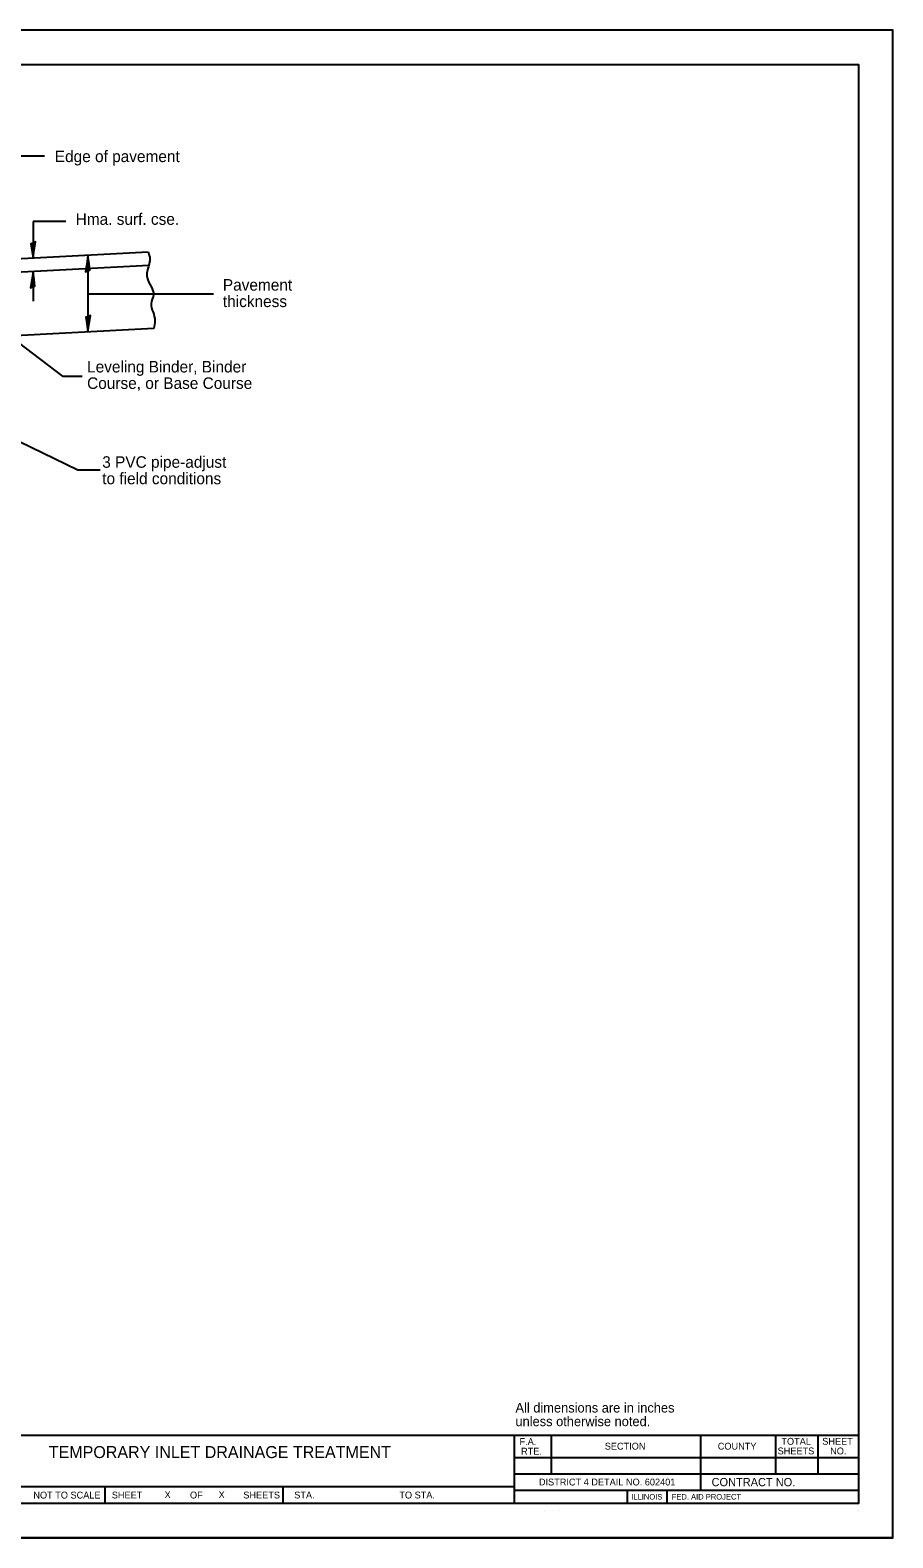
# Model space of a CAD drawing. Extents: x 0 to 2.83, y -0.1 to 1.83.
# Drawn here: x 1.784 to 2.833, y 0 to 1.833 of the extents above; entities that cross this region are included whole.
import ezdxf

# ---------------------------------------------------------------- set-up
doc = ezdxf.new("R2010")
doc.units = 0
for name, color, linetype in [('IDS_Notes', 7, 'Continuous'), ('RD_Pr_Roadway_Dimensions', 7, 'Continuous'), ('RD_Pr_Roadway_Notes', 7, 'Continuous'), ('SH_General_Details', 7, 'Continuous'), ('SH_Printer_Plotting_Border', 7, 'Continuous')]:
    doc.layers.add(name, color=color, linetype=linetype)

msp = doc.modelspace()

# ---------------------------------------------------------------- linework, layer by layer
at = {"layer": 'RD_Pr_Roadway_Dimensions'}
for p, q in [((1.8015, 1.6802), (1.6555, 1.6802)), ((1.8277, 1.6007), (1.7877, 1.6007)), ((1.7877, 1.6007), (1.7877, 1.5559)), ((1.8545, 1.5594), (1.8545, 1.4665)), ((1.7877, 1.5399), (1.7877, 1.5037)), ((1.8545, 1.5129), (2.0074, 1.5129))]:
    msp.add_line(p, q, dxfattribs=at)
for points in [[(1.7879, 1.5742), (1.7852, 1.5736), (1.7864, 1.5659), (1.7877, 1.5559), (1.7891, 1.5665), (1.7908, 1.5759), (1.7879, 1.5742), (1.7861, 1.5734), (1.7877, 1.5626), (1.7898, 1.5744), (1.7874, 1.5727), (1.7877, 1.5677), (1.7885, 1.5725)], [(1.8542, 1.541), (1.857, 1.5416), (1.8558, 1.5494), (1.8545, 1.5594), (1.853, 1.5487), (1.8514, 1.5394), (1.8542, 1.541), (1.856, 1.5418), (1.8545, 1.5527), (1.8524, 1.5408), (1.8547, 1.5426), (1.8544, 1.5475), (1.8537, 1.5428)], [(1.7874, 1.5215), (1.7901, 1.5221), (1.789, 1.5299), (1.7877, 1.5399), (1.7862, 1.5292), (1.7846, 1.5199), (1.7874, 1.5215), (1.7892, 1.5223), (1.7877, 1.5332), (1.7856, 1.5213), (1.7879, 1.5231), (1.7876, 1.5281), (1.7869, 1.5233)], [(1.8548, 1.4849), (1.852, 1.4842), (1.8532, 1.4765), (1.8545, 1.4665), (1.856, 1.4771), (1.8576, 1.4865), (1.8548, 1.4849), (1.8529, 1.484), (1.8545, 1.4732), (1.8566, 1.485), (1.8542, 1.4833), (1.8546, 1.4783), (1.8553, 1.4831)]]:
    msp.add_lwpolyline(points, dxfattribs=at)
at = {"layer": 'RD_Pr_Roadway_Notes'}
for p, q in [((1.8244, 1.412), (1.7305, 1.4835)), ((1.8424, 1.2982), (1.5653, 1.4325)), ((1.8475, 1.412), (1.8244, 1.412)), ((1.8695, 1.2982), (1.8424, 1.2982))]:
    msp.add_line(p, q, dxfattribs=at)
at = {"layer": 'SH_General_Details'}
for p, q in [((2.8333, 1.8333), (0, 1.8333)), ((2.8333, 0), (2.8333, 1.8333)), ((1.9277, 1.5632), (1.6559, 1.549)), ((1.9277, 1.5632), (1.6627, 1.5493)), ((1.9285, 1.5473), (1.6559, 1.533)), ((1.9346, 1.4707), (1.6559, 1.456)), ((0.1667, 0.125), (2.7917, 0.125)), ((2.3729, 0.125), (2.3729, 0.0417)), ((2.4179, 0.125), (2.4179, 0.0779)), ((2.5995, 0.125), (2.5995, 0.0579)), ((2.6905, 0.125), (2.6905, 0.0779)), ((2.7423, 0.125), (2.7423, 0.0779)), ((2.3729, 0.0979), (2.7917, 0.0979)), ((2.3729, 0.0779), (2.7917, 0.0779)), ((1.7312, 0.0625), (2.3729, 0.0625)), ((1.875, 0.0625), (1.875, 0.0417)), ((2.0917, 0.0625), (2.0917, 0.0417)), ((2.3729, 0.0579), (2.7917, 0.0579)), ((2.5101, 0.0579), (2.5101, 0.0417)), ((2.5585, 0.0579), (2.5585, 0.0417)), ((2.4095, 0.0333), (2.4095, 0.0333)), ((2.4262, 0.0333), (2.4262, 0.0333)), ((2.7917, 0.0333), (2.7917, 0.0333)), ((2.8333, 0), (0, 0))]:
    msp.add_line(p, q, dxfattribs=at)
msp.add_lwpolyline([(0.1667, 1.7917), (2.7917, 1.7917), (2.7917, 0.0417), (0.1667, 0.0417)], close=True, dxfattribs=at)
msp.add_spline([(1.9277, 1.5632), (1.9299, 1.5553), (1.9285, 1.5473), (1.9264, 1.5325), (1.9316, 1.5209), (1.9342, 1.5119), (1.9312, 1.5008), (1.9337, 1.4904), (1.9359, 1.4801), (1.9346, 1.4707)], degree=3, dxfattribs=at)
at = {"layer": 'SH_Printer_Plotting_Border'}
msp.add_lwpolyline([(0, 0), (2.8333, 0), (2.8333, 1.8333), (0, 1.8333)], close=True, dxfattribs=at)

# ---------------------------------------------------------------- texts
at = {"layer": 'IDS_Notes'}
for p in [(1.9477, 0.0483), (2.0134, 0.0483)]:
    msp.add_text('X', height=0.00833, dxfattribs=at).set_placement(p)
at = {"layer": 'RD_Pr_Roadway_Dimensions'}
for s, p in [('Edge of pavement', (1.8142, 1.6729)), ('Hma. surf. cse.', (1.8396, 1.5966)), ('Pavement', (2.0186, 1.5166)), ('thickness', (2.0186, 1.4966))]:
    msp.add_text(s, height=0.014, dxfattribs=at).set_placement(p)
at = {"layer": 'RD_Pr_Roadway_Notes'}
for s, height, p in [('Leveling Binder, Binder', 0.014, (1.8535, 1.4171)), ('Course, or Base Course', 0.014, (1.8535, 1.3971)), ('3 PVC pipe-adjust', 0.014, (1.8719, 1.3012)), ('to field conditions', 0.014, (1.8719, 1.2812)), ('All dimensions are in inches', 0.011668, (2.3744, 0.1524)), ('unless otherwise noted.', 0.011668, (2.3744, 0.1358))]:
    msp.add_text(s, height=height, dxfattribs=at).set_placement(p)
at = {"layer": 'SH_General_Details'}
for s, height, p in [('TEMPORARY INLET DRAINAGE TREATMENT', 0.014583, (1.8069, 0.097)), ('F.A.  ', 0.00833, (2.3793, 0.1129)), ('SECTION', 0.00833, (2.483, 0.1073)), ('COUNTY', 0.00833, (2.6204, 0.1073)), ('SHEETS', 0.00833, (2.6932, 0.1015)), ('TOTAL', 0.00833, (2.6978, 0.1132)), ('SHEET', 0.00833, (2.7475, 0.1132)), ('NO.', 0.00833, (2.7571, 0.1015)), ('RTE.', 0.00833, (2.3812, 0.1012)), ('NOT TO SCALE', 0.008333, (1.7881, 0.0478)), ('SHEET', 0.00833, (1.8835, 0.0479)), ('OF', 0.00833, (1.9786, 0.0479)), ('SHEETS', 0.00833, (2.0435, 0.0479)), ('STA.', 0.00833, (2.1054, 0.0479)), ('TO STA.', 0.00833, (2.2332, 0.0479)), ('DISTRICT 4 DETAIL NO. 602401', 0.008333, (2.4029, 0.0637)), ('CONTRACT NO.      ', 0.01, (2.6129, 0.0628)), ('ILLINOIS', 0.00667, (2.5152, 0.0466)), ('FED. AID PROJECT', 0.006667, (2.5644, 0.0466))]:
    msp.add_text(s, height=height, dxfattribs=at).set_placement(p)

doc.saveas('drawing.dxf')
